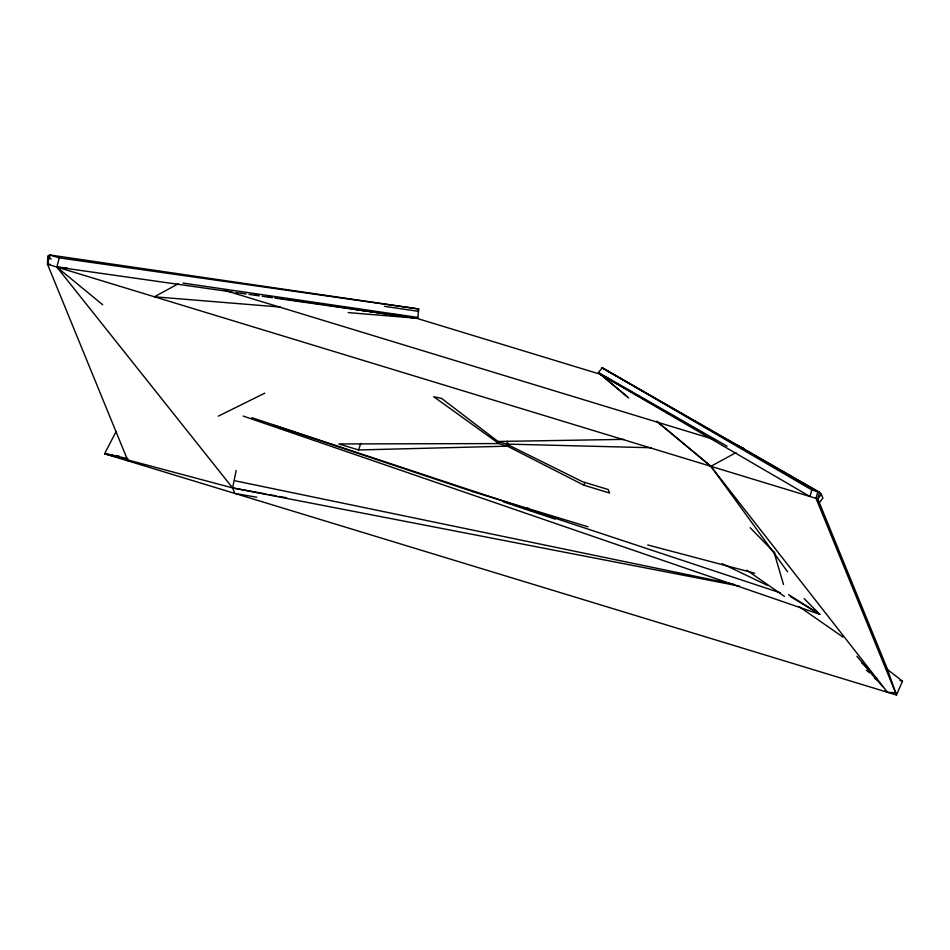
<?xml version="1.0" encoding="UTF-8"?>
<svg xmlns="http://www.w3.org/2000/svg" width="950" height="950" viewBox="0 0 950 950"><rect width="100%" height="100%" fill="white"/><g stroke="black" fill="none" stroke-linecap="round" stroke-linejoin="round"><path stroke-width="1.43" d="M127.953 460.869L47.5 264.207L47.785 255.966L49.922 254.98L418.689 308.952L417.858 317.442L416.266 318.179L348.211 312.609M236.158 470.499L232.607 487.92L234.864 493.442L256.749 497.242M116.197 431.371L104.583 453.756L896.491 695.02L886.789 667.577L817.784 498.892L47.5 264.207L49.899 255.027L59.244 257.877L418.653 308.999L418.059 311.267L384.406 306.339M739.456 586.102L232.607 487.92L56.858 267.057L59.244 257.877M601.694 368.41L601.908 367.591L819.506 492.266L817.784 498.892L821.358 494.321L819.648 492.622L602.051 367.947L598.464 372.519L627.285 396.779M601.908 367.591L811.775 489.903L810.041 496.541L600.174 374.217L416.266 318.179L403.133 315.934M817.772 491.732L816.038 498.37L896.491 695.02L902.5 681.174L887.312 669.406M49.922 254.98L49.305 257.296L51.193 259.124M623.889 439.375L497.99 441.477L498.857 443.579L433.699 396.696L441.631 398.418L497.99 441.477L506.564 444.077L582.469 481.697L608.166 489.523L609.591 493.026L583.906 485.201L507.419 446.179L498.857 443.579L338.806 443.947L358.53 449.956L360.762 443.424M358.53 449.956L507.419 446.179L506.564 444.077L507.502 441.346M507.419 446.179L508.357 443.448M583.906 485.201L584.844 482.469M787.562 571.758L710.873 466.284L657.234 421.681M819.316 502.669L822.902 498.097L821.358 494.321M178.339 283.729L154.411 296.792L280.167 307.04M656.652 421.206L710.861 466.319L736.048 452.58M218.298 416.159L264.801 393.146M506.564 444.077L651.367 447.747M47.5 264.207L50.184 264.326M885.186 690.448L887.502 692.289L895.707 692.811M102.695 304.76L56.858 267.057L67.106 267.995M356.179 309.747L359.112 310.163M362.045 310.567L366.439 311.184M369.372 311.6L372.305 312.016M375.226 312.419L416.266 318.179L325.529 304.902M56.858 267.057L232.893 292.101M235.826 292.517L246.098 293.978M249.031 294.393L259.291 295.854M262.224 296.269L272.496 297.73M275.429 298.158L416.266 318.179M183.077 283.088L417.858 317.442M255.289 294.631L258.222 295.058M268.47 296.554L271.391 296.982M274.312 297.409L277.246 297.837M280.167 298.264L283.1 298.692M287.494 299.333L290.415 299.761M293.336 300.188L296.269 300.627M299.191 301.055L303.584 301.696M306.506 302.124L309.439 302.551M312.36 302.979L322.608 304.475M266.119 494.048L232.607 487.92L104.583 453.756L113.157 455.062M116.019 455.501L118.881 455.941M391.459 313.928L394.369 314.438M397.29 314.937L400.211 315.436M269.04 494.582L276.319 495.912M279.241 496.446L286.52 497.776M104.583 453.756L127.834 458.577M235.362 480.866L733.756 584.238M647.734 544.967L754.68 573.218M224.069 290.166L715.219 439.803M737.924 446.726L743.613 448.447L725.182 438.912M811.775 489.903L819.506 492.266M471.639 491.352L588.038 526.811M899.935 680.39L902.5 681.174M251.833 417.679L780.544 592.895M274.265 425.41L472.411 491.518M503.322 501.838L555.322 519.187M243.176 416.076L819.826 614.365L804.175 598.654M722.083 563.659L767.564 585.438M628.71 397.943L600.174 374.217L609.389 378.991M598.464 372.519L727.082 446.215M600.174 374.217L658.124 407.419M660.689 408.892L664.561 411.101M667.137 412.585L670.997 414.794M673.574 416.266L677.433 418.487M701.896 432.499L704.472 433.972M790.21 596.434L819.826 614.365L788.512 594.593M746.748 570.143L784.498 596.41M799.104 606.575L842.947 637.07M866.317 670.213L869.844 672.932M872.195 674.738L876.898 678.347M874.285 677.825L877.8 680.533M527.571 507.787L530.86 510.756M861.745 662.91L868.252 668.931M750.12 527.689L774.962 553.126M856.9 656.272L882.716 686.66M710.861 466.319L887.502 692.289M773.953 551.914L783.512 584.511"/></g></svg>
